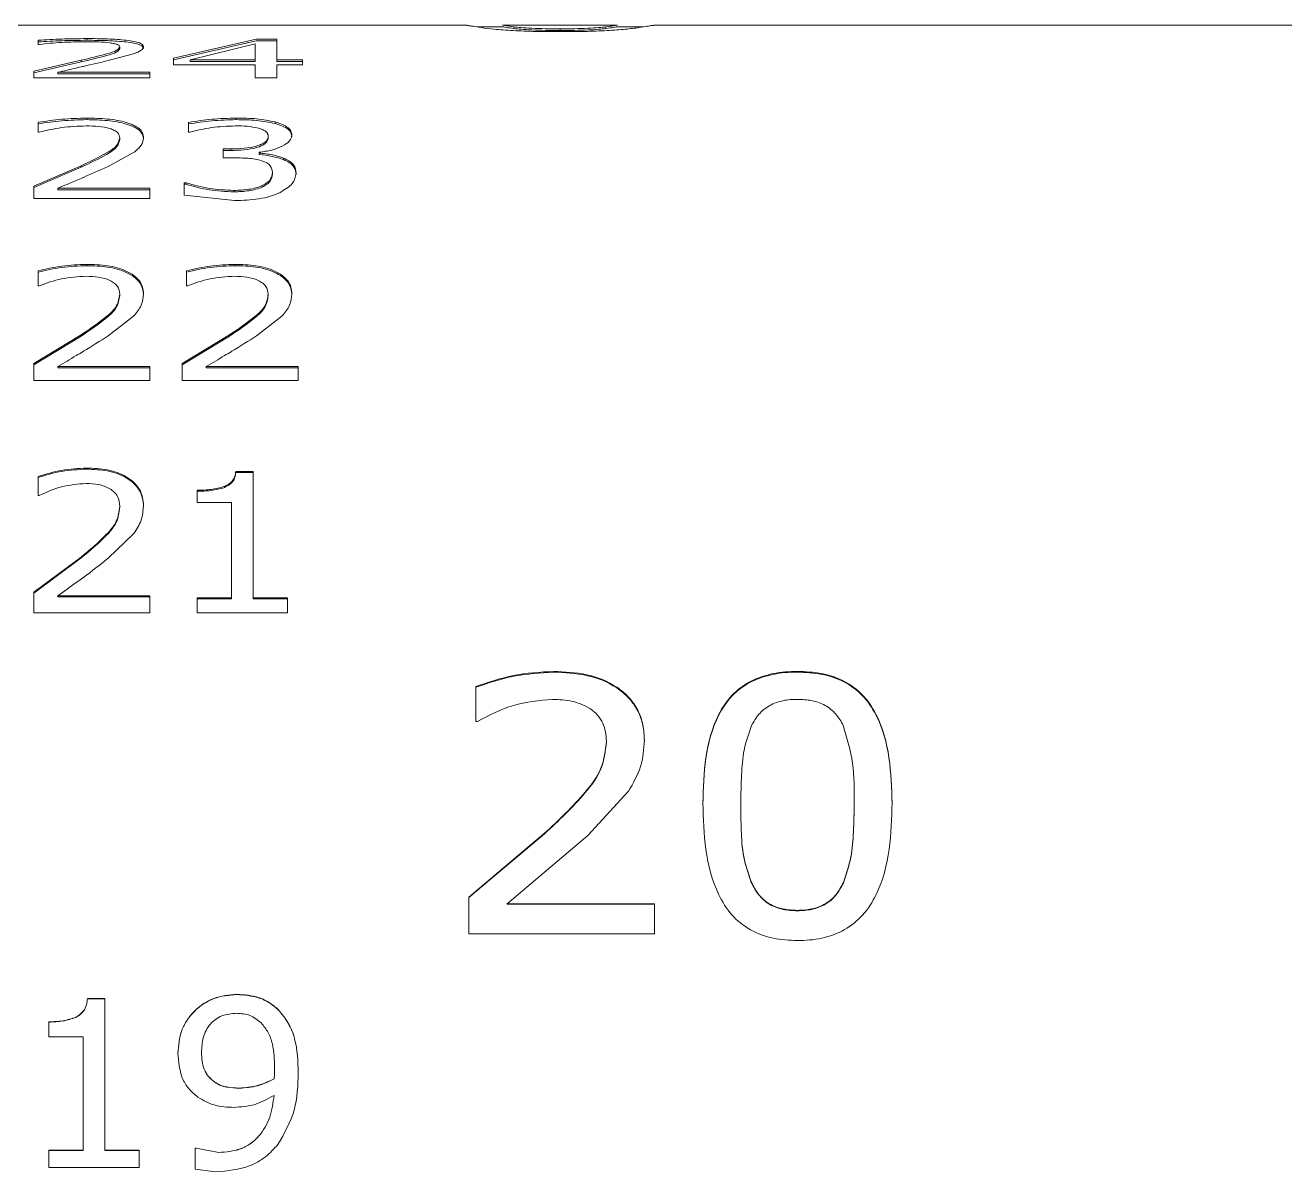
# Model space of a CAD drawing. Header units: millimetres. Extents: x 2 to 278, y 1 to 215.
# Drawn here: x 124.278 to 128.986, y 65.314 to 69.601 of the extents above; entities that cross this region are included whole.
import ezdxf

# ---------------------------------------------------------------- set-up
doc = ezdxf.new("R2010")
doc.units = ezdxf.units.MM

msp = doc.modelspace()

# ---------------------------------------------------------------- linework, layer by layer
at = {"color": 7, "linetype": 'Continuous', "lineweight": 18}
for p, q in [((125.9285, 69.6008), (124.2462, 69.6008)), ((126.0667, 69.5945), (125.9663, 69.5945)), ((126.4921, 69.6008), (126.0627, 69.6008)), ((126.1046, 69.5883), (126.1046, 69.5946)), ((126.2774, 69.581), (126.2774, 69.5873)), ((126.4488, 69.5881), (126.4488, 69.5945)), ((126.5885, 69.5945), (126.4875, 69.5945)), ((133.3323, 69.6008), (126.6262, 69.6008)), ((124.3266, 69.5292), (124.3266, 69.5445)), ((124.5083, 69.5444), (124.5083, 69.5507)), ((124.833, 69.4775), (125.1418, 69.5482)), ((124.833, 69.4713), (125.1418, 69.5419)), ((125.1418, 69.5482), (125.2188, 69.5482)), ((125.1418, 69.5419), (125.2188, 69.5419)), ((125.2188, 69.4712), (125.2188, 69.5482)), ((124.331, 69.5292), (124.3266, 69.5292)), ((124.6835, 69.494), (124.5885, 69.4684)), ((124.632, 69.5136), (124.632, 69.5198)), ((124.7204, 69.5141), (124.7204, 69.5204)), ((125.1384, 69.531), (124.8952, 69.4712)), ((125.1384, 69.4712), (125.1384, 69.531)), ((124.3105, 69.4292), (124.4871, 69.4697)), ((124.3105, 69.4231), (124.4871, 69.4635)), ((124.4871, 69.4635), (124.4871, 69.4697)), ((124.833, 69.453), (124.833, 69.4775)), ((125.1384, 69.453), (124.833, 69.453)), ((124.8952, 69.4712), (125.1384, 69.4712)), ((124.8952, 69.465), (124.8952, 69.4712)), ((124.8952, 69.465), (125.1384, 69.465)), ((125.1384, 69.465), (125.1384, 69.4712)), ((125.1384, 69.4036), (125.1384, 69.453)), ((125.2188, 69.4712), (125.3152, 69.4712)), ((125.2188, 69.465), (125.2188, 69.4712)), ((125.2188, 69.465), (125.3152, 69.465)), ((125.2188, 69.4036), (125.2188, 69.453)), ((125.3152, 69.453), (125.2188, 69.453)), ((125.3152, 69.453), (125.3152, 69.4712)), ((124.3105, 69.4036), (124.3105, 69.4292)), ((124.7445, 69.4036), (124.3105, 69.4036)), ((124.4003, 69.4247), (124.7445, 69.4247)), ((124.4003, 69.4186), (124.4003, 69.4247)), ((124.4003, 69.4186), (124.7445, 69.4186)), ((124.7445, 69.4036), (124.7445, 69.4247)), ((125.2188, 69.4036), (125.1384, 69.4036)), ((124.5083, 69.2476), (124.5083, 69.2534)), ((125.0674, 69.2534), (125.0674, 69.2476)), ((124.3266, 69.2011), (124.3266, 69.2377)), ((124.8892, 69.2011), (124.8892, 69.2375)), ((125.2129, 69.2389), (125.2129, 69.2331)), ((124.331, 69.2011), (124.3266, 69.2011)), ((124.632, 69.174), (124.632, 69.1798)), ((124.7204, 69.1752), (124.7204, 69.181)), ((124.8935, 69.2011), (124.8892, 69.2011)), ((125.1866, 69.1863), (125.1866, 69.1806)), ((125.275, 69.1895), (125.275, 69.1838)), ((124.6835, 69.1243), (124.5885, 69.0731)), ((125.0178, 69.1381), (125.0471, 69.1381)), ((125.0178, 69.105), (125.0178, 69.1381)), ((125.0178, 69.1324), (125.0471, 69.1324)), ((125.0471, 69.1381), (125.0471, 69.1324)), ((125.1526, 69.1229), (125.1526, 69.1256)), ((125.1526, 69.1229), (125.1526, 69.1172)), ((124.3105, 68.9992), (124.4871, 69.0756)), ((124.3105, 68.9938), (124.4871, 69.07)), ((124.4871, 69.07), (124.4871, 69.0756)), ((125.0563, 69.105), (125.0178, 69.105)), ((125.2443, 69.1038), (125.2443, 69.0982)), ((125.2027, 69.0502), (125.2027, 69.0446)), ((125.2911, 69.0476), (125.2911, 69.0421)), ((124.3105, 68.9534), (124.3105, 68.9992)), ((124.4003, 68.991), (124.7445, 68.991)), ((124.4003, 68.9856), (124.4003, 68.991)), ((124.4003, 68.9856), (124.7445, 68.9856)), ((124.7445, 68.9534), (124.7445, 68.991)), ((124.8731, 69.0114), (124.8795, 69.0114)), ((124.8731, 68.9659), (124.8731, 69.0114)), ((124.8731, 69.006), (124.8795, 69.006)), ((124.8795, 69.0114), (124.8795, 69.006)), ((125.0585, 68.9828), (125.0585, 68.9773)), ((125.1641, 69.0009), (125.1641, 68.9954)), ((124.7445, 68.9534), (124.3105, 68.9534)), ((125.061, 68.9449), (124.8731, 68.9659)), ((124.5083, 68.7017), (124.5083, 68.7067)), ((125.0629, 68.7017), (125.0629, 68.7067)), ((124.3266, 68.6268), (124.3266, 68.6825)), ((124.8812, 68.6268), (124.8812, 68.6825)), ((124.331, 68.6268), (124.3266, 68.6268)), ((124.632, 68.59), (124.632, 68.5949)), ((124.7204, 68.5918), (124.7204, 68.5967)), ((124.8856, 68.6268), (124.8812, 68.6268)), ((125.1866, 68.59), (125.1866, 68.5949)), ((125.275, 68.5918), (125.275, 68.5967)), ((124.6835, 68.5134), (124.5885, 68.4397)), ((125.2381, 68.5134), (125.1432, 68.4397)), ((124.3105, 68.3358), (124.4871, 68.4433)), ((124.3105, 68.3313), (124.4871, 68.4386)), ((124.4871, 68.4386), (124.4871, 68.4433)), ((124.8651, 68.3358), (125.0417, 68.4433)), ((124.8651, 68.3313), (125.0417, 68.4386)), ((125.0417, 68.4386), (125.0417, 68.4433)), ((124.3105, 68.2727), (124.3105, 68.3358)), ((124.4003, 68.3244), (124.7445, 68.3244)), ((124.4003, 68.32), (124.4003, 68.3244)), ((124.4003, 68.32), (124.7445, 68.32)), ((124.7445, 68.2727), (124.7445, 68.3244)), ((124.8651, 68.2727), (124.8651, 68.3358)), ((124.9549, 68.3244), (125.2992, 68.3244)), ((124.9549, 68.32), (124.9549, 68.3244)), ((124.9549, 68.32), (125.2992, 68.32)), ((125.2992, 68.2727), (125.2992, 68.3244)), ((124.7445, 68.2727), (124.3105, 68.2727)), ((125.2992, 68.2727), (124.8651, 68.2727)), ((124.5083, 67.941), (124.5083, 67.9449)), ((124.3266, 67.8425), (124.3266, 67.9138)), ((125.0654, 67.9323), (125.1304, 67.9323)), ((125.0654, 67.9284), (125.0654, 67.9323)), ((125.0654, 67.9284), (125.1304, 67.9284)), ((125.1304, 67.4598), (125.1304, 67.9323)), ((124.331, 67.8425), (124.3266, 67.8425)), ((124.9214, 67.8166), (124.9214, 67.8619)), ((125.0227, 67.8721), (125.0227, 67.8759)), ((124.632, 67.7983), (124.632, 67.802)), ((124.7204, 67.8005), (124.7204, 67.8042)), ((125.05, 67.8166), (124.9214, 67.8166)), ((125.05, 67.4598), (125.05, 67.8166)), ((124.6835, 67.6995), (124.5885, 67.608)), ((124.3105, 67.4806), (124.4871, 67.6124)), ((124.3105, 67.4774), (124.4871, 67.609)), ((124.4871, 67.609), (124.4871, 67.6124)), ((124.3105, 67.4041), (124.3105, 67.4806)), ((124.4003, 67.4668), (124.7445, 67.4668)), ((124.4003, 67.4636), (124.4003, 67.4668)), ((124.7445, 67.4041), (124.7445, 67.4668)), ((124.4003, 67.4636), (124.7445, 67.4636)), ((124.9214, 67.4598), (125.05, 67.4598)), ((124.9214, 67.4041), (124.9214, 67.4598)), ((124.9214, 67.4566), (125.05, 67.4566)), ((125.05, 67.4566), (125.05, 67.4598)), ((125.1304, 67.4598), (125.259, 67.4598)), ((125.1304, 67.4566), (125.1304, 67.4598)), ((125.1304, 67.4566), (125.259, 67.4566)), ((125.259, 67.4041), (125.259, 67.4598)), ((124.7445, 67.4041), (124.3105, 67.4041)), ((125.259, 67.4041), (124.9214, 67.4041)), ((126.2531, 67.1822), (126.2531, 67.185)), ((127.1648, 67.185), (127.1648, 67.1822)), ((125.9623, 66.9981), (125.9623, 67.1281)), ((125.9693, 66.9981), (125.9623, 66.9981)), ((126.451, 66.9219), (126.451, 66.9243)), ((126.5925, 66.9259), (126.5925, 66.9284)), ((126.5334, 66.7376), (126.3815, 66.5717)), ((126.8111, 66.692), (126.8111, 66.6899)), ((126.9526, 66.6899), (126.9526, 66.692)), ((127.377, 66.691), (127.377, 66.6931)), ((127.5184, 66.6931), (127.5184, 66.691)), ((125.9366, 66.3414), (126.2191, 66.5796)), ((125.9366, 66.3399), (126.2191, 66.5777)), ((126.3815, 66.5717), (126.0802, 66.3165)), ((126.2191, 66.5777), (126.2191, 66.5796)), ((126.992, 66.3962), (126.992, 66.3978)), ((127.3362, 66.394), (127.3362, 66.3957)), ((125.9366, 66.2037), (125.9366, 66.3414)), ((126.0802, 66.3165), (126.631, 66.3165)), ((126.0802, 66.3149), (126.0802, 66.3165)), ((126.0802, 66.3149), (126.631, 66.3149)), ((126.631, 66.2037), (126.631, 66.3165)), ((127.1648, 66.29), (127.1648, 66.2915)), ((126.631, 66.2037), (125.9366, 66.2037)), ((124.5108, 65.9622), (124.5757, 65.9622)), ((124.5108, 65.9612), (124.5108, 65.9622)), ((124.5108, 65.9612), (124.5757, 65.9612)), ((124.5757, 65.3944), (124.5757, 65.9622)), ((125.0694, 65.9781), (125.0694, 65.9771)), ((125.2235, 65.921), (125.2235, 65.9201)), ((124.3667, 65.819), (124.3667, 65.8748)), ((124.4681, 65.8912), (124.4681, 65.8921)), ((124.4954, 65.819), (124.3667, 65.819)), ((124.4954, 65.3944), (124.4954, 65.819)), ((124.849, 65.7573), (124.849, 65.7566)), ((124.9374, 65.7598), (124.9374, 65.7605)), ((125.2107, 65.7018), (125.2107, 65.7024)), ((125.2992, 65.6853), (125.2992, 65.6847)), ((124.9872, 65.6489), (124.9872, 65.6494)), ((125.2091, 65.6616), (125.2091, 65.6622)), ((125.0794, 65.6266), (125.0794, 65.6271)), ((125.2086, 65.5999), (125.2086, 65.5995)), ((124.3667, 65.3944), (124.4954, 65.3944)), ((124.3667, 65.3301), (124.3667, 65.3944)), ((124.3667, 65.3942), (124.4954, 65.3942)), ((124.4954, 65.3942), (124.4954, 65.3944)), ((124.5757, 65.3944), (124.7043, 65.3944)), ((124.5757, 65.3942), (124.5757, 65.3944)), ((124.5757, 65.3942), (124.7043, 65.3942)), ((124.7043, 65.3301), (124.7043, 65.3944)), ((124.9133, 65.4024), (124.9175, 65.4024)), ((124.9133, 65.3235), (124.9133, 65.4024)), ((124.9133, 65.4022), (124.9175, 65.4022)), ((124.9175, 65.4024), (125.0016, 65.3863)), ((124.9175, 65.4024), (124.9175, 65.4022)), ((124.9175, 65.4022), (125.0016, 65.3862)), ((125.0016, 65.3863), (125.0016, 65.3862)), ((124.7043, 65.3301), (124.3667, 65.3301)), ((124.9897, 65.314), (124.9133, 65.3235))]:
    msp.add_line(p, q, dxfattribs=at)
for points, knots in [([(126.2774, 69.5766), (126.247, 69.5768), (126.1862, 69.5771), (126.0993, 69.5804), (126.0279, 69.5859), (125.9653, 69.5938), (125.9334, 69.6003), (125.9298, 69.6), (125.9285, 69.5999)], [0, 0, 0, 0, 0.139653, 0.279048, 0.4183, 0.557808, 0.836663, 1, 1, 1, 1]), ([(126.0667, 69.6006), (126.0668, 69.6007), (126.0676, 69.601), (126.072, 69.5992), (126.0938, 69.5961), (126.1046, 69.5946)], [0, 0, 0, 0, 0.120619, 0.568404, 1, 1, 1, 1]), ([(126.0667, 69.5942), (126.0668, 69.5943), (126.0676, 69.5946), (126.072, 69.5928), (126.0938, 69.5898), (126.1046, 69.5883)], [0, 0, 0, 0, 0.1206123, 0.5683799, 1, 1, 1, 1]), ([(126.1046, 69.5946), (126.1127, 69.5937), (126.129, 69.5918), (126.1704, 69.5891), (126.2225, 69.5875), (126.2591, 69.5874), (126.2774, 69.5873)], [0, 0, 0, 0, 0.250221, 0.499886, 0.749549, 1, 1, 1, 1]), ([(126.1046, 69.5883), (126.1127, 69.5873), (126.129, 69.5854), (126.1704, 69.5827), (126.2225, 69.5812), (126.2591, 69.581), (126.2774, 69.581)], [0, 0, 0, 0, 0.250068, 0.499692, 0.749428, 1, 1, 1, 1]), ([(126.6262, 69.5999), (126.6249, 69.6), (126.6214, 69.6004), (126.5899, 69.5937), (126.526, 69.5859), (126.4544, 69.5804), (126.3831, 69.5777), (126.323, 69.5767), (126.2926, 69.5767), (126.2774, 69.5766)], [0, 0, 0, 0, 0.16187, 0.441133, 0.585912, 0.72035, 0.859931, 0.929951, 1, 1, 1, 1]), ([(126.2774, 69.5873), (126.2864, 69.5873), (126.3044, 69.5874), (126.3401, 69.5878), (126.3828, 69.5891), (126.4243, 69.5917), (126.4406, 69.5935), (126.4488, 69.5945)], [0, 0, 0, 0, 0.125385, 0.250691, 0.500473, 0.749989, 1, 1, 1, 1]), ([(126.2774, 69.581), (126.2864, 69.581), (126.3044, 69.581), (126.3401, 69.5815), (126.3828, 69.5827), (126.4243, 69.5853), (126.4406, 69.5872), (126.4488, 69.5881)], [0, 0, 0, 0, 0.125446, 0.250809, 0.5006637, 0.7501402, 1, 1, 1, 1]), ([(126.4488, 69.5945), (126.4595, 69.596), (126.4806, 69.599), (126.4862, 69.6009), (126.4872, 69.6006), (126.4875, 69.6005)], [0, 0, 0, 0, 0.4308069, 0.8505629, 1, 1, 1, 1]), ([(126.4488, 69.5881), (126.4595, 69.5897), (126.4806, 69.5927), (126.4862, 69.5946), (126.4872, 69.5943), (126.4875, 69.5942)], [0, 0, 0, 0, 0.430842, 0.850611, 1, 1, 1, 1]), ([(124.3266, 69.5445), (124.3559, 69.5462), (124.4145, 69.5497), (124.477, 69.5503), (124.5083, 69.5507)], [0, 0, 0, 0, 0.500012, 1, 1, 1, 1]), ([(124.3266, 69.5382), (124.3559, 69.54), (124.4145, 69.5434), (124.477, 69.5441), (124.5083, 69.5444)], [0, 0, 0, 0, 0.499982, 1, 1, 1, 1]), ([(124.5062, 69.5391), (124.475, 69.5385), (124.4126, 69.5375), (124.3582, 69.532), (124.331, 69.5292)], [0, 0, 0, 0, 0.4997479, 1, 1, 1, 1]), ([(124.632, 69.5198), (124.6306, 69.5229), (124.6285, 69.5273), (124.6118, 69.5321), (124.5896, 69.5359), (124.5528, 69.5387), (124.5217, 69.5389), (124.5062, 69.5391)], [0, 0, 0, 0, 0.253128, 0.373697, 0.499827, 0.749371, 1, 1, 1, 1]), ([(124.5083, 69.5507), (124.5343, 69.5505), (124.5862, 69.5501), (124.6473, 69.5459), (124.6857, 69.5401), (124.7065, 69.5344), (124.7185, 69.5278), (124.7198, 69.5228), (124.7204, 69.5204)], [0, 0, 0, 0, 0.250214, 0.499399, 0.626324, 0.749677, 0.874778, 1, 1, 1, 1]), ([(124.5083, 69.5444), (124.5343, 69.5442), (124.5862, 69.5438), (124.6473, 69.5396), (124.6857, 69.5338), (124.7065, 69.5281), (124.7185, 69.5215), (124.7198, 69.5166), (124.7204, 69.5141)], [0, 0, 0, 0, 0.250369, 0.499648, 0.626589, 0.749868, 0.874882, 1, 1, 1, 1]), ([(124.4871, 69.4697), (124.5202, 69.4775), (124.5698, 69.4891), (124.6244, 69.506), (124.6295, 69.5152), (124.632, 69.5198)], [0, 0, 0, 0, 0.501083, 0.75087, 1, 1, 1, 1]), ([(124.4871, 69.4635), (124.5202, 69.4713), (124.5697, 69.4829), (124.6244, 69.4997), (124.6295, 69.509), (124.632, 69.5136)], [0, 0, 0, 0, 0.501199, 0.750972, 1, 1, 1, 1]), ([(124.7204, 69.5204), (124.719, 69.5159), (124.7163, 69.507), (124.6944, 69.4983), (124.6835, 69.494)], [0, 0, 0, 0, 0.500084, 1, 1, 1, 1]), ([(124.5885, 69.4684), (124.5581, 69.4612), (124.5268, 69.4538), (124.486, 69.4446), (124.4541, 69.4374), (124.4232, 69.4301), (124.4003, 69.4247)], [0, 0, 0, 0, 0.499967, 0.514837, 0.641105, 1, 1, 1, 1]), ([(124.3266, 69.2377), (124.3559, 69.2421), (124.4145, 69.2509), (124.477, 69.2526), (124.5083, 69.2534)], [0, 0, 0, 0, 0.500012, 1, 1, 1, 1]), ([(124.5083, 69.2534), (124.5343, 69.2529), (124.5862, 69.2519), (124.6473, 69.2411), (124.6857, 69.2268), (124.7065, 69.2132), (124.7185, 69.1976), (124.7198, 69.1865), (124.7204, 69.181)], [0, 0, 0, 0, 0.250214, 0.499399, 0.626324, 0.749677, 0.874778, 1, 1, 1, 1]), ([(124.8892, 69.2375), (124.9179, 69.242), (124.9753, 69.2509), (125.0367, 69.2526), (125.0674, 69.2534)], [0, 0, 0, 0, 0.50004, 1, 1, 1, 1]), ([(125.0674, 69.2534), (125.0931, 69.2532), (125.1444, 69.2528), (125.1901, 69.2435), (125.2129, 69.2389)], [0, 0, 0, 0, 0.501035, 1, 1, 1, 1]), ([(124.3266, 69.2319), (124.3559, 69.2363), (124.4145, 69.2451), (124.477, 69.2467), (124.5083, 69.2476)], [0, 0, 0, 0, 0.499982, 1, 1, 1, 1]), ([(124.5062, 69.2244), (124.475, 69.2231), (124.4126, 69.2205), (124.3582, 69.2076), (124.331, 69.2011)], [0, 0, 0, 0, 0.499748, 1, 1, 1, 1]), ([(124.632, 69.1798), (124.6306, 69.1866), (124.6285, 69.1967), (124.6118, 69.2078), (124.5896, 69.2168), (124.5528, 69.2234), (124.5217, 69.2241), (124.5062, 69.2244)], [0, 0, 0, 0, 0.2531279, 0.3736972, 0.4998269, 0.7493708, 1, 1, 1, 1]), ([(124.5083, 69.2476), (124.5343, 69.247), (124.5862, 69.246), (124.6473, 69.2353), (124.6857, 69.221), (124.7065, 69.2074), (124.7185, 69.1919), (124.7198, 69.1808), (124.7204, 69.1752)], [0, 0, 0, 0, 0.250369, 0.499648, 0.626589, 0.749868, 0.874882, 1, 1, 1, 1]), ([(124.8892, 69.2317), (124.9179, 69.2362), (124.9753, 69.2451), (125.0367, 69.2467), (125.0674, 69.2476)], [0, 0, 0, 0, 0.500008, 1, 1, 1, 1]), ([(125.0642, 69.2244), (125.0337, 69.2231), (124.9729, 69.2204), (124.92, 69.2075), (124.8935, 69.2011)], [0, 0, 0, 0, 0.499614, 1, 1, 1, 1]), ([(125.1498, 69.2161), (125.1363, 69.2188), (125.1092, 69.2241), (125.0792, 69.2243), (125.0642, 69.2244)], [0, 0, 0, 0, 0.498886, 1, 1, 1, 1]), ([(125.0674, 69.2476), (125.0931, 69.2473), (125.1444, 69.2469), (125.1901, 69.2377), (125.2129, 69.2331)], [0, 0, 0, 0, 0.501087, 1, 1, 1, 1]), ([(125.1866, 69.1863), (125.1863, 69.1893), (125.1856, 69.1952), (125.1785, 69.2035), (125.1664, 69.2108), (125.1554, 69.2143), (125.1498, 69.2161)], [0, 0, 0, 0, 0.250239, 0.500092, 0.745078, 1, 1, 1, 1]), ([(125.2129, 69.2389), (125.2222, 69.236), (125.2408, 69.2302), (125.2613, 69.2183), (125.2733, 69.2044), (125.2745, 69.1945), (125.275, 69.1895)], [0, 0, 0, 0, 0.250055, 0.499917, 0.749773, 1, 1, 1, 1]), ([(125.2129, 69.2331), (125.2222, 69.2302), (125.2408, 69.2244), (125.2613, 69.2126), (125.2733, 69.1987), (125.2745, 69.1887), (125.275, 69.1838)], [0, 0, 0, 0, 0.250173, 0.500063, 0.749864, 1, 1, 1, 1]), ([(124.4871, 69.0756), (124.5202, 69.0909), (124.5698, 69.1139), (124.6244, 69.1492), (124.6295, 69.1696), (124.632, 69.1798)], [0, 0, 0, 0, 0.501083, 0.75087, 1, 1, 1, 1]), ([(124.4871, 69.07), (124.5202, 69.0853), (124.5697, 69.1083), (124.6244, 69.1435), (124.6295, 69.1639), (124.632, 69.174)], [0, 0, 0, 0, 0.501199, 0.750972, 1, 1, 1, 1]), ([(124.7204, 69.181), (124.719, 69.1711), (124.7163, 69.1514), (124.6944, 69.1334), (124.6835, 69.1243)], [0, 0, 0, 0, 0.5000839, 1, 1, 1, 1]), ([(125.0471, 69.1381), (125.0638, 69.1385), (125.0973, 69.1392), (125.1373, 69.1463), (125.1634, 69.1558), (125.1775, 69.1651), (125.1854, 69.1755), (125.1862, 69.1827), (125.1866, 69.1863)], [0, 0, 0, 0, 0.250288, 0.499771, 0.627061, 0.749741, 0.874758, 1, 1, 1, 1]), ([(125.0471, 69.1324), (125.0638, 69.1328), (125.0973, 69.1335), (125.1373, 69.1406), (125.1634, 69.1501), (125.1775, 69.1593), (125.1854, 69.1698), (125.1862, 69.177), (125.1866, 69.1806)], [0, 0, 0, 0, 0.250436, 0.500017, 0.627328, 0.749937, 0.874865, 1, 1, 1, 1]), ([(125.275, 69.1895), (125.2734, 69.1821), (125.2701, 69.1674), (125.2409, 69.1481), (125.2018, 69.1326), (125.169, 69.128), (125.1526, 69.1256)], [0, 0, 0, 0, 0.249828, 0.4996, 0.749919, 1, 1, 1, 1]), ([(125.1526, 69.1229), (125.1698, 69.121), (125.2031, 69.1174), (125.2309, 69.1082), (125.2443, 69.1038)], [0, 0, 0, 0, 0.518833, 1, 1, 1, 1]), ([(125.1526, 69.1172), (125.1692, 69.1154), (125.2024, 69.1118), (125.2303, 69.1027), (125.2443, 69.0982)], [0, 0, 0, 0, 0.500263, 1, 1, 1, 1]), ([(124.5885, 69.0731), (124.5581, 69.0593), (124.5268, 69.045), (124.486, 69.0277), (124.4541, 69.0143), (124.4232, 69.0009), (124.4003, 68.991)], [0, 0, 0, 0, 0.499967, 0.514837, 0.641105, 1, 1, 1, 1]), ([(125.1618, 69.0942), (125.1538, 69.0963), (125.1379, 69.1006), (125.1019, 69.1043), (125.0745, 69.1047), (125.0563, 69.105)], [0, 0, 0, 0, 0.2496776, 0.4997288, 1, 1, 1, 1]), ([(125.2027, 69.0502), (125.2016, 69.0587), (125.2, 69.0716), (125.1821, 69.0864), (125.1685, 69.0916), (125.1618, 69.0942)], [0, 0, 0, 0, 0.499362, 0.7512236, 1, 1, 1, 1]), ([(125.2443, 69.1038), (125.252, 69.1), (125.2669, 69.0926), (125.2879, 69.0741), (125.2898, 69.0583), (125.2911, 69.0476)], [0, 0, 0, 0, 0.258092, 0.500791, 1, 1, 1, 1]), ([(125.2443, 69.0982), (125.252, 69.0944), (125.2669, 69.087), (125.2878, 69.0686), (125.2898, 69.0527), (125.2911, 69.0421)], [0, 0, 0, 0, 0.258177, 0.500903, 1, 1, 1, 1]), ([(125.1641, 69.0009), (125.1706, 69.0045), (125.1829, 69.0113), (125.2002, 69.0278), (125.2017, 69.0411), (125.2027, 69.0502)], [0, 0, 0, 0, 0.264958, 0.500677, 1, 1, 1, 1]), ([(125.1641, 68.9954), (125.1706, 68.999), (125.1829, 69.0059), (125.2002, 69.0223), (125.2017, 69.0356), (125.2027, 69.0446)], [0, 0, 0, 0, 0.265043, 0.500786, 1, 1, 1, 1]), ([(125.2911, 69.0476), (125.2887, 69.0342), (125.2838, 69.0075), (125.2487, 68.9862), (125.2311, 68.9755)], [0, 0, 0, 0, 0.500142, 1, 1, 1, 1]), ([(124.8795, 69.0114), (124.9076, 69.0035), (124.9634, 68.9877), (125.0269, 68.9844), (125.0585, 68.9828)], [0, 0, 0, 0, 0.5030712, 1, 1, 1, 1]), ([(124.8795, 69.006), (124.9077, 68.998), (124.9636, 68.9823), (125.0271, 68.9789), (125.0585, 68.9773)], [0, 0, 0, 0, 0.5050221, 1, 1, 1, 1]), ([(125.0585, 68.9828), (125.0774, 68.9837), (125.1057, 68.9851), (125.1416, 68.992), (125.1566, 68.9979), (125.1641, 69.0009)], [0, 0, 0, 0, 0.4996504, 0.7499993, 1, 1, 1, 1]), ([(125.0585, 68.9773), (125.0774, 68.9783), (125.1057, 68.9797), (125.1416, 68.9865), (125.1566, 68.9925), (125.1641, 68.9954)], [0, 0, 0, 0, 0.499727, 0.750072, 1, 1, 1, 1]), ([(125.2311, 68.9755), (125.2192, 68.9705), (125.1953, 68.9604), (125.1379, 68.9478), (125.0917, 68.9461), (125.061, 68.9449)], [0, 0, 0, 0, 0.250212, 0.500475, 1, 1, 1, 1]), ([(124.3266, 68.6825), (124.3559, 68.6893), (124.4145, 68.7029), (124.477, 68.7054), (124.5083, 68.7067)], [0, 0, 0, 0, 0.5000121, 1, 1, 1, 1]), ([(124.3266, 68.6775), (124.3559, 68.6843), (124.4145, 68.6979), (124.477, 68.7004), (124.5083, 68.7017)], [0, 0, 0, 0, 0.499982, 1, 1, 1, 1]), ([(124.5083, 68.7067), (124.5343, 68.7059), (124.5862, 68.7044), (124.6473, 68.6877), (124.6857, 68.6659), (124.7065, 68.6451), (124.7185, 68.6216), (124.7198, 68.605), (124.7204, 68.5967)], [0, 0, 0, 0, 0.250214, 0.499399, 0.626324, 0.749677, 0.874778, 1, 1, 1, 1]), ([(124.5083, 68.7017), (124.5343, 68.7009), (124.5862, 68.6993), (124.6473, 68.6827), (124.6857, 68.6609), (124.7065, 68.6401), (124.7185, 68.6167), (124.7198, 68.6001), (124.7204, 68.5918)], [0, 0, 0, 0, 0.250369, 0.499648, 0.626589, 0.749868, 0.874882, 1, 1, 1, 1]), ([(124.8812, 68.6825), (124.9105, 68.6893), (124.9691, 68.7029), (125.0317, 68.7054), (125.0629, 68.7067)], [0, 0, 0, 0, 0.500012, 1, 1, 1, 1]), ([(124.8812, 68.6775), (124.9105, 68.6843), (124.9691, 68.6979), (125.0317, 68.7004), (125.0629, 68.7017)], [0, 0, 0, 0, 0.499982, 1, 1, 1, 1]), ([(125.0629, 68.7067), (125.0889, 68.7059), (125.1408, 68.7044), (125.2019, 68.6877), (125.2403, 68.6659), (125.2612, 68.6451), (125.2732, 68.6216), (125.2744, 68.605), (125.275, 68.5967)], [0, 0, 0, 0, 0.250214, 0.499399, 0.626324, 0.749677, 0.874778, 1, 1, 1, 1]), ([(125.0629, 68.7017), (125.0889, 68.7009), (125.1408, 68.6993), (125.2019, 68.6827), (125.2403, 68.6609), (125.2612, 68.6401), (125.2732, 68.6167), (125.2744, 68.6001), (125.275, 68.5918)], [0, 0, 0, 0, 0.250369, 0.499648, 0.626589, 0.749868, 0.874882, 1, 1, 1, 1]), ([(124.5062, 68.6622), (124.475, 68.6602), (124.4126, 68.6562), (124.3582, 68.6366), (124.331, 68.6268)], [0, 0, 0, 0, 0.499748, 1, 1, 1, 1]), ([(124.632, 68.5949), (124.6306, 68.6051), (124.6285, 68.6201), (124.6118, 68.637), (124.5896, 68.6505), (124.5528, 68.6607), (124.5217, 68.6617), (124.5062, 68.6622)], [0, 0, 0, 0, 0.253128, 0.373697, 0.499827, 0.749371, 1, 1, 1, 1]), ([(125.0608, 68.6622), (125.0296, 68.6602), (124.9672, 68.6562), (124.9128, 68.6366), (124.8856, 68.6268)], [0, 0, 0, 0, 0.499748, 1, 1, 1, 1]), ([(125.1866, 68.5949), (125.1852, 68.6051), (125.1832, 68.6201), (125.1664, 68.637), (125.1442, 68.6505), (125.1074, 68.6607), (125.0763, 68.6617), (125.0608, 68.6622)], [0, 0, 0, 0, 0.2531279, 0.3736972, 0.4998269, 0.7493708, 1, 1, 1, 1]), ([(124.4871, 68.4433), (124.5202, 68.4652), (124.5698, 68.4981), (124.6244, 68.5496), (124.6295, 68.5798), (124.632, 68.5949)], [0, 0, 0, 0, 0.501083, 0.75087, 1, 1, 1, 1]), ([(124.7204, 68.5967), (124.719, 68.5821), (124.7163, 68.5529), (124.6944, 68.5265), (124.6835, 68.5134)], [0, 0, 0, 0, 0.500084, 1, 1, 1, 1]), ([(125.0417, 68.4433), (125.0748, 68.4652), (125.1244, 68.4981), (125.179, 68.5496), (125.1841, 68.5798), (125.1866, 68.5949)], [0, 0, 0, 0, 0.501083, 0.75087, 1, 1, 1, 1]), ([(125.275, 68.5967), (125.2737, 68.5821), (125.2709, 68.5529), (125.249, 68.5265), (125.2381, 68.5134)], [0, 0, 0, 0, 0.500084, 1, 1, 1, 1]), ([(124.4871, 68.4386), (124.5202, 68.4605), (124.5697, 68.4934), (124.6244, 68.5448), (124.6295, 68.575), (124.632, 68.59)], [0, 0, 0, 0, 0.501199, 0.750972, 1, 1, 1, 1]), ([(125.0417, 68.4386), (125.0748, 68.4605), (125.1244, 68.4934), (125.179, 68.5448), (125.1841, 68.575), (125.1866, 68.59)], [0, 0, 0, 0, 0.501199, 0.750972, 1, 1, 1, 1]), ([(124.5885, 68.4397), (124.5581, 68.4201), (124.5268, 68.3998), (124.486, 68.3756), (124.4541, 68.3567), (124.4232, 68.3382), (124.4003, 68.3244)], [0, 0, 0, 0, 0.499967, 0.514837, 0.641105, 1, 1, 1, 1]), ([(125.1432, 68.4397), (125.1127, 68.4201), (125.0814, 68.3998), (125.0406, 68.3756), (125.0087, 68.3567), (124.9778, 68.3382), (124.9549, 68.3244)], [0, 0, 0, 0, 0.499967, 0.514837, 0.641105, 1, 1, 1, 1]), ([(124.3266, 67.9138), (124.3559, 67.9225), (124.4145, 67.94), (124.477, 67.9433), (124.5083, 67.9449)], [0, 0, 0, 0, 0.5000121, 1, 1, 1, 1]), ([(124.3266, 67.9099), (124.3559, 67.9186), (124.4145, 67.9361), (124.477, 67.9394), (124.5083, 67.941)], [0, 0, 0, 0, 0.4999824, 1, 1, 1, 1]), ([(124.5083, 67.9449), (124.5343, 67.9439), (124.5862, 67.9419), (124.6473, 67.9204), (124.6857, 67.8924), (124.7065, 67.8658), (124.7185, 67.8358), (124.7198, 67.8148), (124.7204, 67.8042)], [0, 0, 0, 0, 0.250214, 0.499399, 0.626324, 0.749677, 0.874778, 1, 1, 1, 1]), ([(124.5083, 67.941), (124.5343, 67.94), (124.5862, 67.938), (124.6473, 67.9165), (124.6857, 67.8885), (124.7065, 67.862), (124.7185, 67.832), (124.7198, 67.811), (124.7204, 67.8005)], [0, 0, 0, 0, 0.250369, 0.499648, 0.626589, 0.749868, 0.874882, 1, 1, 1, 1]), ([(124.5062, 67.8876), (124.475, 67.8851), (124.4126, 67.88), (124.3582, 67.855), (124.331, 67.8425)], [0, 0, 0, 0, 0.499748, 1, 1, 1, 1]), ([(124.632, 67.802), (124.6306, 67.8149), (124.6285, 67.834), (124.6118, 67.8554), (124.5896, 67.8727), (124.5528, 67.8857), (124.5217, 67.887), (124.5062, 67.8876)], [0, 0, 0, 0, 0.253128, 0.373697, 0.499827, 0.749371, 1, 1, 1, 1]), ([(125.0227, 67.8759), (125.0292, 67.8793), (125.0414, 67.8857), (125.0554, 67.899), (125.0632, 67.915), (125.0647, 67.9264), (125.0654, 67.9323)], [0, 0, 0, 0, 0.2676805, 0.4997825, 0.7415878, 1, 1, 1, 1]), ([(125.0227, 67.8721), (125.0292, 67.8755), (125.0414, 67.8818), (125.0554, 67.8951), (125.0632, 67.9111), (125.0647, 67.9225), (125.0654, 67.9284)], [0, 0, 0, 0, 0.267808, 0.499952, 0.741697, 1, 1, 1, 1]), ([(124.9214, 67.8619), (124.9391, 67.8623), (124.9737, 67.8631), (125.0066, 67.8717), (125.0227, 67.8759)], [0, 0, 0, 0, 0.5107371, 1, 1, 1, 1]), ([(124.9214, 67.8581), (124.9391, 67.8585), (124.9737, 67.8593), (125.0066, 67.8679), (125.0227, 67.8721)], [0, 0, 0, 0, 0.510761, 1, 1, 1, 1]), ([(124.4871, 67.6124), (124.5202, 67.6396), (124.5698, 67.6804), (124.6244, 67.7448), (124.6295, 67.7829), (124.632, 67.802)], [0, 0, 0, 0, 0.501083, 0.75087, 1, 1, 1, 1]), ([(124.4871, 67.609), (124.5202, 67.6361), (124.5697, 67.6768), (124.6244, 67.7412), (124.6295, 67.7793), (124.632, 67.7983)], [0, 0, 0, 0, 0.501199, 0.750972, 1, 1, 1, 1]), ([(124.7204, 67.8042), (124.719, 67.7858), (124.7163, 67.7489), (124.6944, 67.7159), (124.6835, 67.6995)], [0, 0, 0, 0, 0.500084, 1, 1, 1, 1]), ([(124.5885, 67.608), (124.5581, 67.5838), (124.5268, 67.5588), (124.486, 67.5291), (124.4541, 67.5061), (124.4232, 67.4835), (124.4003, 67.4668)], [0, 0, 0, 0, 0.499967, 0.514837, 0.641105, 1, 1, 1, 1]), ([(125.9623, 67.1281), (126.0092, 67.1441), (126.103, 67.176), (126.203, 67.182), (126.2531, 67.185)], [0, 0, 0, 0, 0.500012, 1, 1, 1, 1]), ([(125.9623, 67.1254), (126.0092, 67.1413), (126.103, 67.1732), (126.203, 67.1792), (126.2531, 67.1822)], [0, 0, 0, 0, 0.499982, 1, 1, 1, 1]), ([(126.2531, 67.185), (126.2946, 67.1831), (126.3776, 67.1794), (126.4754, 67.1405), (126.5363, 67.0889), (126.5704, 67.0408), (126.5858, 66.995), (126.5917, 66.9571), (126.5922, 66.938), (126.5925, 66.9284)], [0, 0, 0, 0, 0.250219, 0.499406, 0.6245, 0.74953, 0.874632, 0.937305, 1, 1, 1, 1]), ([(126.2531, 67.1822), (126.2946, 67.1803), (126.3776, 67.1766), (126.4754, 67.1378), (126.5363, 67.0863), (126.5704, 67.0383), (126.5858, 66.9925), (126.5917, 66.9547), (126.5922, 66.9355), (126.5925, 66.9259)], [0, 0, 0, 0, 0.250373, 0.499655, 0.624742, 0.74972, 0.874735, 0.937357, 1, 1, 1, 1]), ([(126.8111, 66.692), (126.8129, 66.7492), (126.8164, 66.8634), (126.8525, 67.0017), (126.9156, 67.0975), (126.9868, 67.1515), (127.0591, 67.1751), (127.1191, 67.184), (127.1496, 67.1846), (127.1648, 67.185)], [0, 0, 0, 0, 0.250459, 0.50023, 0.625184, 0.749909, 0.874716, 0.937346, 1, 1, 1, 1]), ([(126.8111, 66.6899), (126.8129, 66.747), (126.8164, 66.8611), (126.8525, 66.9992), (126.9156, 67.0949), (126.9868, 67.1487), (127.0591, 67.1724), (127.1191, 67.1812), (127.1496, 67.1818), (127.1648, 67.1822)], [0, 0, 0, 0, 0.250327, 0.499992, 0.624932, 0.749699, 0.874601, 0.937287, 1, 1, 1, 1]), ([(127.1648, 67.185), (127.1951, 67.1836), (127.2559, 67.1809), (127.3412, 67.1521), (127.4124, 67.0989), (127.4761, 67.0034), (127.5131, 66.8643), (127.5167, 66.7502), (127.5184, 66.6931)], [0, 0, 0, 0, 0.125108, 0.249996, 0.368839, 0.499677, 0.749515, 1, 1, 1, 1]), ([(127.1648, 67.1822), (127.1951, 67.1808), (127.2559, 67.1781), (127.3412, 67.1493), (127.4124, 67.0962), (127.4761, 67.0009), (127.5131, 66.8619), (127.5167, 66.748), (127.5184, 66.691)], [0, 0, 0, 0, 0.125223, 0.250206, 0.369104, 0.499915, 0.749647, 1, 1, 1, 1]), ([(126.2496, 67.0804), (126.1998, 67.0758), (126.1, 67.0665), (126.0129, 67.0209), (125.9693, 66.9981)], [0, 0, 0, 0, 0.499748, 1, 1, 1, 1]), ([(126.451, 66.9243), (126.4488, 66.9474), (126.4454, 66.9822), (126.4192, 67.0218), (126.3829, 67.0531), (126.3243, 67.077), (126.2746, 67.0792), (126.2496, 67.0804)], [0, 0, 0, 0, 0.249411, 0.37465, 0.499967, 0.749439, 1, 1, 1, 1]), ([(127.1648, 67.0804), (127.1557, 67.0802), (127.1377, 67.0798), (127.102, 67.0748), (127.0594, 67.0597), (127.0179, 67.0262), (127.0012, 66.9968), (126.9928, 66.9821)], [0, 0, 0, 0, 0.125362, 0.250643, 0.500339, 0.749896, 1, 1, 1, 1]), ([(127.3356, 66.9832), (127.3316, 66.9906), (127.3236, 67.0053), (127.3033, 67.0323), (127.2696, 67.0603), (127.2185, 67.0782), (127.1827, 67.0797), (127.1648, 67.0804)], [0, 0, 0, 0, 0.1253344, 0.2505826, 0.5001129, 0.7497511, 1, 1, 1, 1]), ([(126.9928, 66.9821), (126.9823, 66.952), (126.9616, 66.8922), (126.9549, 66.7938), (126.9534, 66.7271), (126.9526, 66.692)], [0, 0, 0, 0, 0.325118, 0.645265, 1, 1, 1, 1]), ([(127.377, 66.6931), (127.3774, 66.743), (127.3781, 66.8425), (127.3497, 66.9364), (127.3356, 66.9832)], [0, 0, 0, 0, 0.501161, 1, 1, 1, 1]), ([(126.2191, 66.5796), (126.2721, 66.6289), (126.3514, 66.7029), (126.4389, 66.8201), (126.447, 66.8896), (126.451, 66.9243)], [0, 0, 0, 0, 0.501084, 0.750872, 1, 1, 1, 1]), ([(126.2191, 66.5777), (126.272, 66.627), (126.3514, 66.7008), (126.4389, 66.8178), (126.447, 66.8872), (126.451, 66.9219)], [0, 0, 0, 0, 0.501199, 0.7509733, 1, 1, 1, 1]), ([(126.5925, 66.9284), (126.5903, 66.8947), (126.5858, 66.8275), (126.5509, 66.7676), (126.5334, 66.7376)], [0, 0, 0, 0, 0.500083, 1, 1, 1, 1]), ([(127.1648, 66.1786), (127.1344, 66.1801), (127.0736, 66.1832), (126.9867, 66.2145), (126.9153, 66.2722), (126.8524, 66.3745), (126.8163, 66.5192), (126.8128, 66.6343), (126.8111, 66.692)], [0, 0, 0, 0, 0.125107, 0.249982, 0.374728, 0.499704, 0.749513, 1, 1, 1, 1]), ([(126.9526, 66.692), (126.953, 66.6591), (126.954, 66.5929), (126.9593, 66.4928), (126.9812, 66.4291), (126.992, 66.3978)], [0, 0, 0, 0, 0.333816, 0.673041, 1, 1, 1, 1]), ([(126.9526, 66.6899), (126.953, 66.6571), (126.954, 66.591), (126.9593, 66.491), (126.9812, 66.4274), (126.992, 66.3962)], [0, 0, 0, 0, 0.333803, 0.673018, 1, 1, 1, 1]), ([(127.5184, 66.6931), (127.5167, 66.6354), (127.5133, 66.5202), (127.4775, 66.374), (127.4134, 66.2721), (127.3418, 66.2146), (127.2705, 66.1891), (127.2104, 66.1797), (127.18, 66.179), (127.1648, 66.1786)], [0, 0, 0, 0, 0.2504345, 0.5001877, 0.629668, 0.7499007, 0.8747319, 0.9373529, 1, 1, 1, 1]), ([(127.3362, 66.3957), (127.3469, 66.4272), (127.3681, 66.4895), (127.3749, 66.5905), (127.3763, 66.6576), (127.377, 66.6931)], [0, 0, 0, 0, 0.325852, 0.643345, 1, 1, 1, 1]), ([(127.3362, 66.394), (127.3469, 66.4255), (127.3681, 66.4877), (127.3749, 66.5886), (127.3763, 66.6556), (127.377, 66.691)], [0, 0, 0, 0, 0.325883, 0.64339, 1, 1, 1, 1]), ([(126.992, 66.3978), (127.0001, 66.3819), (127.0163, 66.3501), (127.0578, 66.3135), (127.1099, 66.2938), (127.1465, 66.2923), (127.1648, 66.2915)], [0, 0, 0, 0, 0.250221, 0.499886, 0.749549, 1, 1, 1, 1]), ([(126.992, 66.3962), (127.0001, 66.3803), (127.0164, 66.3486), (127.0578, 66.312), (127.1099, 66.2923), (127.1465, 66.2908), (127.1648, 66.29)], [0, 0, 0, 0, 0.250068, 0.499692, 0.749428, 1, 1, 1, 1]), ([(127.1648, 66.2915), (127.1738, 66.2917), (127.1918, 66.2921), (127.2275, 66.2975), (127.2702, 66.3133), (127.3117, 66.3489), (127.328, 66.3801), (127.3362, 66.3957)], [0, 0, 0, 0, 0.125385, 0.250691, 0.500473, 0.749989, 1, 1, 1, 1]), ([(127.1648, 66.29), (127.1738, 66.2902), (127.1918, 66.2907), (127.2275, 66.296), (127.2702, 66.3118), (127.3117, 66.3473), (127.328, 66.3784), (127.3362, 66.394)], [0, 0, 0, 0, 0.125446, 0.250809, 0.500664, 0.75014, 1, 1, 1, 1]), ([(124.4681, 65.8921), (124.4746, 65.8963), (124.4868, 65.9042), (124.5008, 65.9207), (124.5086, 65.9406), (124.51, 65.9549), (124.5108, 65.9622)], [0, 0, 0, 0, 0.2676805, 0.4997825, 0.7415878, 1, 1, 1, 1]), ([(124.4681, 65.8912), (124.4746, 65.8954), (124.4867, 65.9033), (124.5008, 65.9198), (124.5086, 65.9396), (124.51, 65.9539), (124.5108, 65.9612)], [0, 0, 0, 0, 0.267808, 0.499952, 0.741697, 1, 1, 1, 1]), ([(124.849, 65.7573), (124.8514, 65.7864), (124.855, 65.8301), (124.882, 65.8822), (124.9192, 65.9266), (124.9815, 65.9698), (125.0401, 65.9753), (125.0694, 65.9781)], [0, 0, 0, 0, 0.249941, 0.373942, 0.500753, 0.750288, 1, 1, 1, 1]), ([(124.849, 65.7566), (124.8514, 65.7857), (124.855, 65.8293), (124.882, 65.8814), (124.9192, 65.9257), (124.9815, 65.9687), (125.0401, 65.9743), (125.0694, 65.9771)], [0, 0, 0, 0, 0.2497684, 0.3737391, 0.5005081, 0.7501158, 1, 1, 1, 1]), ([(125.0694, 65.9781), (125.0976, 65.9758), (125.14, 65.9723), (125.1915, 65.9483), (125.2129, 65.9301), (125.2235, 65.921)], [0, 0, 0, 0, 0.499311, 0.749669, 1, 1, 1, 1]), ([(125.0694, 65.9771), (125.0976, 65.9748), (125.14, 65.9713), (125.1915, 65.9473), (125.2129, 65.9292), (125.2235, 65.9201)], [0, 0, 0, 0, 0.499406, 0.749752, 1, 1, 1, 1]), ([(125.2235, 65.921), (125.2372, 65.9048), (125.2646, 65.8722), (125.2953, 65.7918), (125.2976, 65.7279), (125.2992, 65.6853)], [0, 0, 0, 0, 0.249831, 0.499973, 1, 1, 1, 1]), ([(125.2235, 65.9201), (125.2372, 65.9038), (125.2646, 65.8714), (125.2953, 65.7911), (125.2976, 65.7272), (125.2992, 65.6847)], [0, 0, 0, 0, 0.249914, 0.50006, 1, 1, 1, 1]), ([(124.3667, 65.8748), (124.3844, 65.8753), (124.4191, 65.8762), (124.452, 65.8869), (124.4681, 65.8921)], [0, 0, 0, 0, 0.510737, 1, 1, 1, 1]), ([(124.3667, 65.8739), (124.3844, 65.8744), (124.4191, 65.8753), (124.452, 65.886), (124.4681, 65.8912)], [0, 0, 0, 0, 0.510761, 1, 1, 1, 1]), ([(125.0684, 65.9066), (125.0497, 65.9051), (125.0216, 65.9028), (124.9888, 65.8843), (124.9686, 65.8654), (124.9533, 65.842), (124.9399, 65.8073), (124.9384, 65.7791), (124.9374, 65.7605)], [0, 0, 0, 0, 0.249279, 0.3738846, 0.499521, 0.6202675, 0.7498993, 1, 1, 1, 1]), ([(125.1602, 65.8709), (125.1469, 65.8816), (125.1201, 65.9031), (125.0857, 65.9055), (125.0684, 65.9066)], [0, 0, 0, 0, 0.498947, 1, 1, 1, 1]), ([(125.2107, 65.7024), (125.2098, 65.7326), (125.2083, 65.7779), (125.189, 65.8359), (125.1698, 65.8593), (125.1602, 65.8709)], [0, 0, 0, 0, 0.500358, 0.751363, 1, 1, 1, 1]), ([(124.9241, 65.593), (124.912, 65.6031), (124.8877, 65.6232), (124.8553, 65.6785), (124.8515, 65.7258), (124.849, 65.7573)], [0, 0, 0, 0, 0.25051, 0.500936, 1, 1, 1, 1]), ([(124.9374, 65.7605), (124.9385, 65.7391), (124.9401, 65.7069), (124.9623, 65.6695), (124.9789, 65.6561), (124.9872, 65.6494)], [0, 0, 0, 0, 0.499445, 0.749553, 1, 1, 1, 1]), ([(124.9374, 65.7598), (124.9385, 65.7384), (124.9401, 65.7063), (124.9623, 65.6689), (124.9789, 65.6555), (124.9872, 65.6489)], [0, 0, 0, 0, 0.499305, 0.749431, 1, 1, 1, 1]), ([(125.2091, 65.6622), (125.2091, 65.6629), (125.2092, 65.665), (125.2096, 65.6717), (125.2105, 65.6844), (125.2107, 65.6957), (125.2107, 65.7024)], [0, 0, 0, 0, 0.054175, 0.155569, 0.500021, 1, 1, 1, 1]), ([(125.2091, 65.6616), (125.2091, 65.6623), (125.2092, 65.6644), (125.2096, 65.6711), (125.2105, 65.6838), (125.2107, 65.6951), (125.2107, 65.7018)], [0, 0, 0, 0, 0.054175, 0.155569, 0.500022, 1, 1, 1, 1]), ([(125.2992, 65.6853), (125.2976, 65.6373), (125.2945, 65.5416), (125.2469, 65.4582), (125.2232, 65.4166)], [0, 0, 0, 0, 0.501284, 1, 1, 1, 1]), ([(124.9872, 65.6494), (124.994, 65.6451), (125.0077, 65.6366), (125.0392, 65.6285), (125.0633, 65.6277), (125.0794, 65.6271)], [0, 0, 0, 0, 0.249897, 0.499843, 1, 1, 1, 1]), ([(124.9872, 65.6489), (124.994, 65.6446), (125.0077, 65.6361), (125.0392, 65.628), (125.0633, 65.6272), (125.0794, 65.6266)], [0, 0, 0, 0, 0.24984, 0.499788, 1, 1, 1, 1]), ([(125.0794, 65.6271), (125.1021, 65.6288), (125.1476, 65.6321), (125.1886, 65.6521), (125.2091, 65.6622)], [0, 0, 0, 0, 0.499943, 1, 1, 1, 1]), ([(125.0794, 65.6266), (125.1021, 65.6283), (125.1476, 65.6316), (125.1886, 65.6516), (125.2091, 65.6616)], [0, 0, 0, 0, 0.49999, 1, 1, 1, 1]), ([(125.0583, 65.555), (125.0342, 65.5556), (124.9863, 65.557), (124.9448, 65.581), (124.9241, 65.593)], [0, 0, 0, 0, 0.500911, 1, 1, 1, 1]), ([(125.0016, 65.3863), (125.0295, 65.3885), (125.0714, 65.3917), (125.1211, 65.4179), (125.1622, 65.4554), (125.1972, 65.5176), (125.2048, 65.5724), (125.2086, 65.5999)], [0, 0, 0, 0, 0.249656, 0.375121, 0.500113, 0.749623, 1, 1, 1, 1]), ([(125.0016, 65.3862), (125.0295, 65.3883), (125.0714, 65.3915), (125.1211, 65.4177), (125.1622, 65.4551), (125.1972, 65.5172), (125.2048, 65.572), (125.2086, 65.5995)], [0, 0, 0, 0, 0.249836, 0.37538, 0.500362, 0.749786, 1, 1, 1, 1]), ([(125.2086, 65.5999), (125.1852, 65.5868), (125.1385, 65.5604), (125.085, 65.5568), (125.0583, 65.555)], [0, 0, 0, 0, 0.500275, 1, 1, 1, 1]), ([(125.2232, 65.4166), (125.2083, 65.4003), (125.1785, 65.3677), (125.1005, 65.3233), (125.034, 65.3177), (124.9897, 65.314)], [0, 0, 0, 0, 0.250486, 0.501034, 1, 1, 1, 1])]:
    msp.add_open_spline(points, degree=3, knots=knots, dxfattribs=at)

doc.saveas('drawing.dxf')
